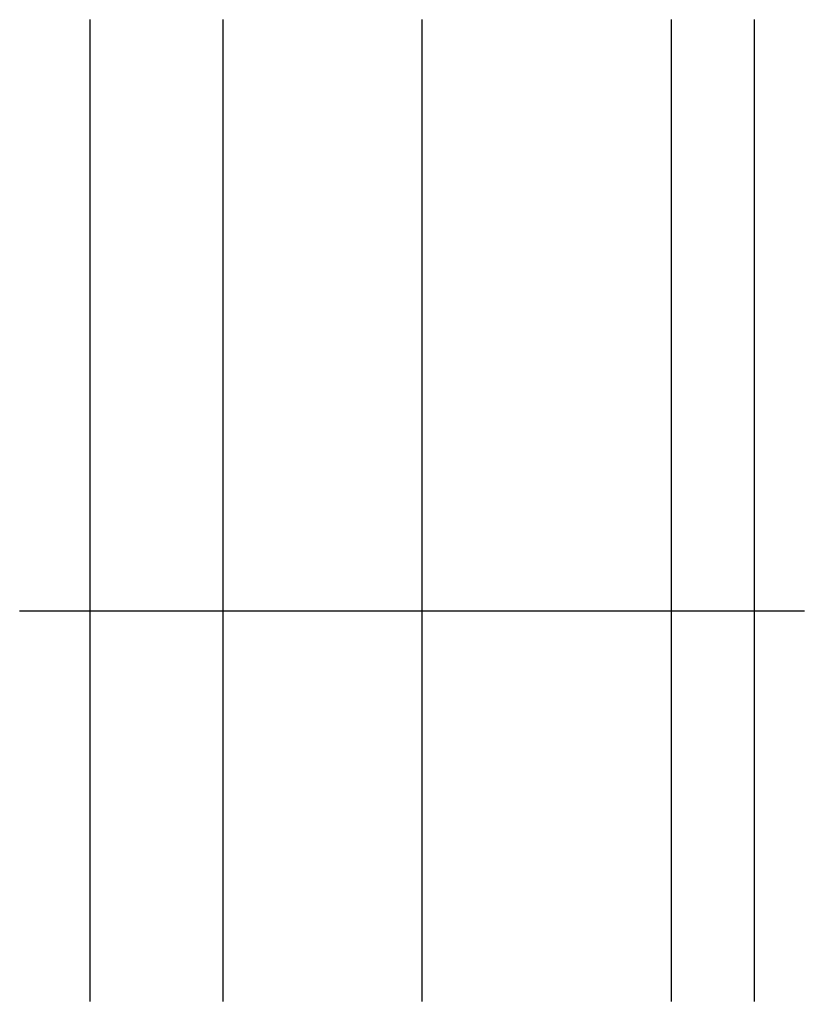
# Model space of a CAD drawing. Extents: x -8 to 86, y -47 to 71.
import ezdxf

# ---------------------------------------------------------------- set-up
doc = ezdxf.new("R2010")
doc.units = 0
doc.layers.get('0').update_dxf_attribs({"linetype": 'CONTINUOUS'})

msp = doc.modelspace()

# ---------------------------------------------------------------- linework, layer by layer
at = {"linetype": 'CONTINUOUS'}
for p, q in [((0, -47), (0, 71.19)), ((16, -47), (16, 71.19)), ((39.97, -47), (39.97, 71.19)), ((70, -47), (70, 71.19)), ((80, -47), (80, 71.19)), ((-8.5, 0), (86, 0))]:
    msp.add_line(p, q, dxfattribs=at)

doc.saveas('drawing.dxf')
